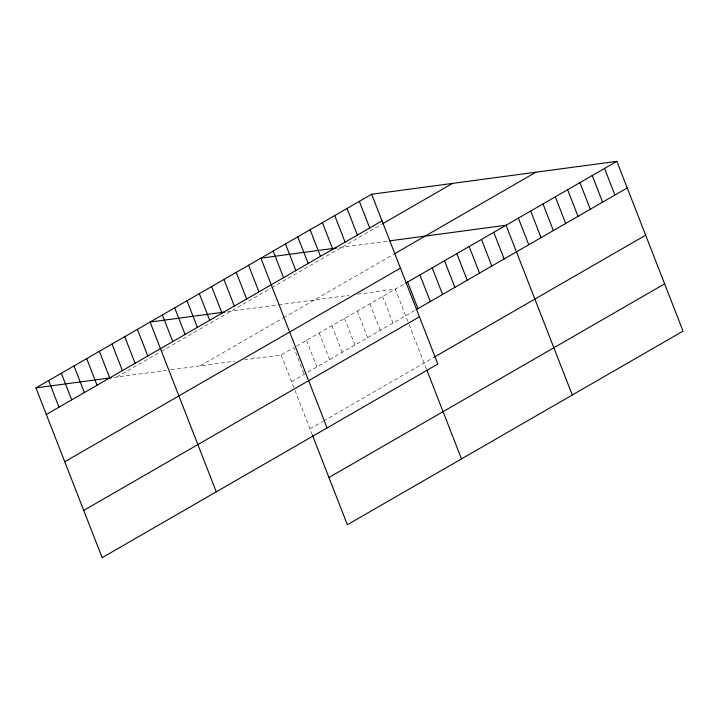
<?xml version="1.0" encoding="UTF-8"?>
<svg xmlns="http://www.w3.org/2000/svg" width="719" height="719" viewBox="0 0 719 719"><rect width="100%" height="100%" fill="white"/><g stroke="black" fill="none" stroke-linecap="round" stroke-linejoin="round"><path stroke-width="0.54" stroke-dasharray="3.6 2.7" d="M116.873 377.026L160.346 351.942M161.254 351.42L270.775 288.247M271.719 287.708L381.555 224.355M200.242 365.827L282.675 318.283M283.583 317.762L392.969 254.67M244.379 359.904L281.156 354.961L293.837 347.645L304.218 374.257M296.561 346.082L405.714 283.124M291.537 381.573L416.085 309.727M309.952 428.821L322.633 421.505M323.541 420.983L434.51 356.975M339.683 247.579L388.341 241.045M227.851 311.615L277.561 304.937M278.648 304.793L349.057 295.338M357.46 294.206L395.297 289.128L408.743 323.613M113.719 377.448L166.673 370.339M171.005 369.755L234.915 361.172M409.12 324.593L426.466 369.072M382.616 296.444L392.987 323.056M369.934 303.76L380.306 330.372M357.253 311.075L367.625 337.678M344.572 318.391L354.943 344.994M331.89 325.707L342.262 352.31M319.209 333.023L329.581 359.626M306.519 340.33L316.899 366.942M281.156 354.961L294.601 389.446M294.988 390.426L311.929 433.89"/><path stroke-width="1.08" d="M371.651 194.256L437.844 364.039L102.143 557.665L35.95 387.883L371.651 194.256L616.857 161.335L683.05 331.117L347.349 524.744L312.325 434.905M46.322 414.495L382.023 220.868M382.499 223.807L452.566 183.399M393.913 254.122L535.934 172.201M64.746 461.742L400.438 268.115M405.714 283.124L616.857 161.335M416.085 309.727L627.229 187.947M83.719 510.418L419.42 316.791M434.51 356.975L645.653 235.194M328.934 477.497L664.626 283.87M336.528 248.001L260.871 258.157L327.064 427.931M389.428 240.892L506.077 225.236L572.27 395.01M224.696 312.037L150.091 322.049L216.284 491.832M35.95 387.883L111.616 377.727M604.544 168.435L614.925 195.047M592.24 175.535L602.612 202.147M579.927 182.635L590.308 209.247M567.624 189.735L577.995 216.338M555.311 196.835L565.682 223.438M543.007 203.935L553.378 230.538M530.694 211.035L541.065 237.638M518.381 218.136L528.762 244.739M493.764 232.336L504.145 258.939M481.46 239.436L491.832 266.039M469.148 246.536L479.519 273.139M456.844 253.636L467.215 280.239M444.531 260.727L454.902 287.339M432.227 267.827L442.598 294.439M419.914 274.928L430.286 301.54M407.601 282.028L417.982 308.64M426.861 370.078L461.49 458.911M359.338 201.356L369.71 227.968M347.034 208.456L357.406 235.068M334.721 215.556L345.093 242.168M322.409 222.656L332.789 249.268M310.105 229.756L320.476 256.368M297.792 236.857L308.172 263.469M285.488 243.957L295.86 270.569M273.175 251.057L283.547 277.66M248.558 265.257L258.93 291.86M236.245 272.357L246.626 298.96M223.942 279.457L234.313 306.06M211.629 286.557L222.009 313.16M199.325 293.658L209.696 320.261M187.012 300.758L197.383 327.361M174.708 307.858L185.08 334.461M162.395 314.958L172.767 341.561M137.401 329.365L147.781 355.977M124.72 336.681L135.1 363.293M112.038 343.997L122.419 370.609M99.357 351.312L109.737 377.924M86.675 358.628L97.047 385.231M73.994 365.944L84.366 392.547M61.313 373.26L71.684 399.863M48.631 380.576L59.003 407.179"/></g></svg>
